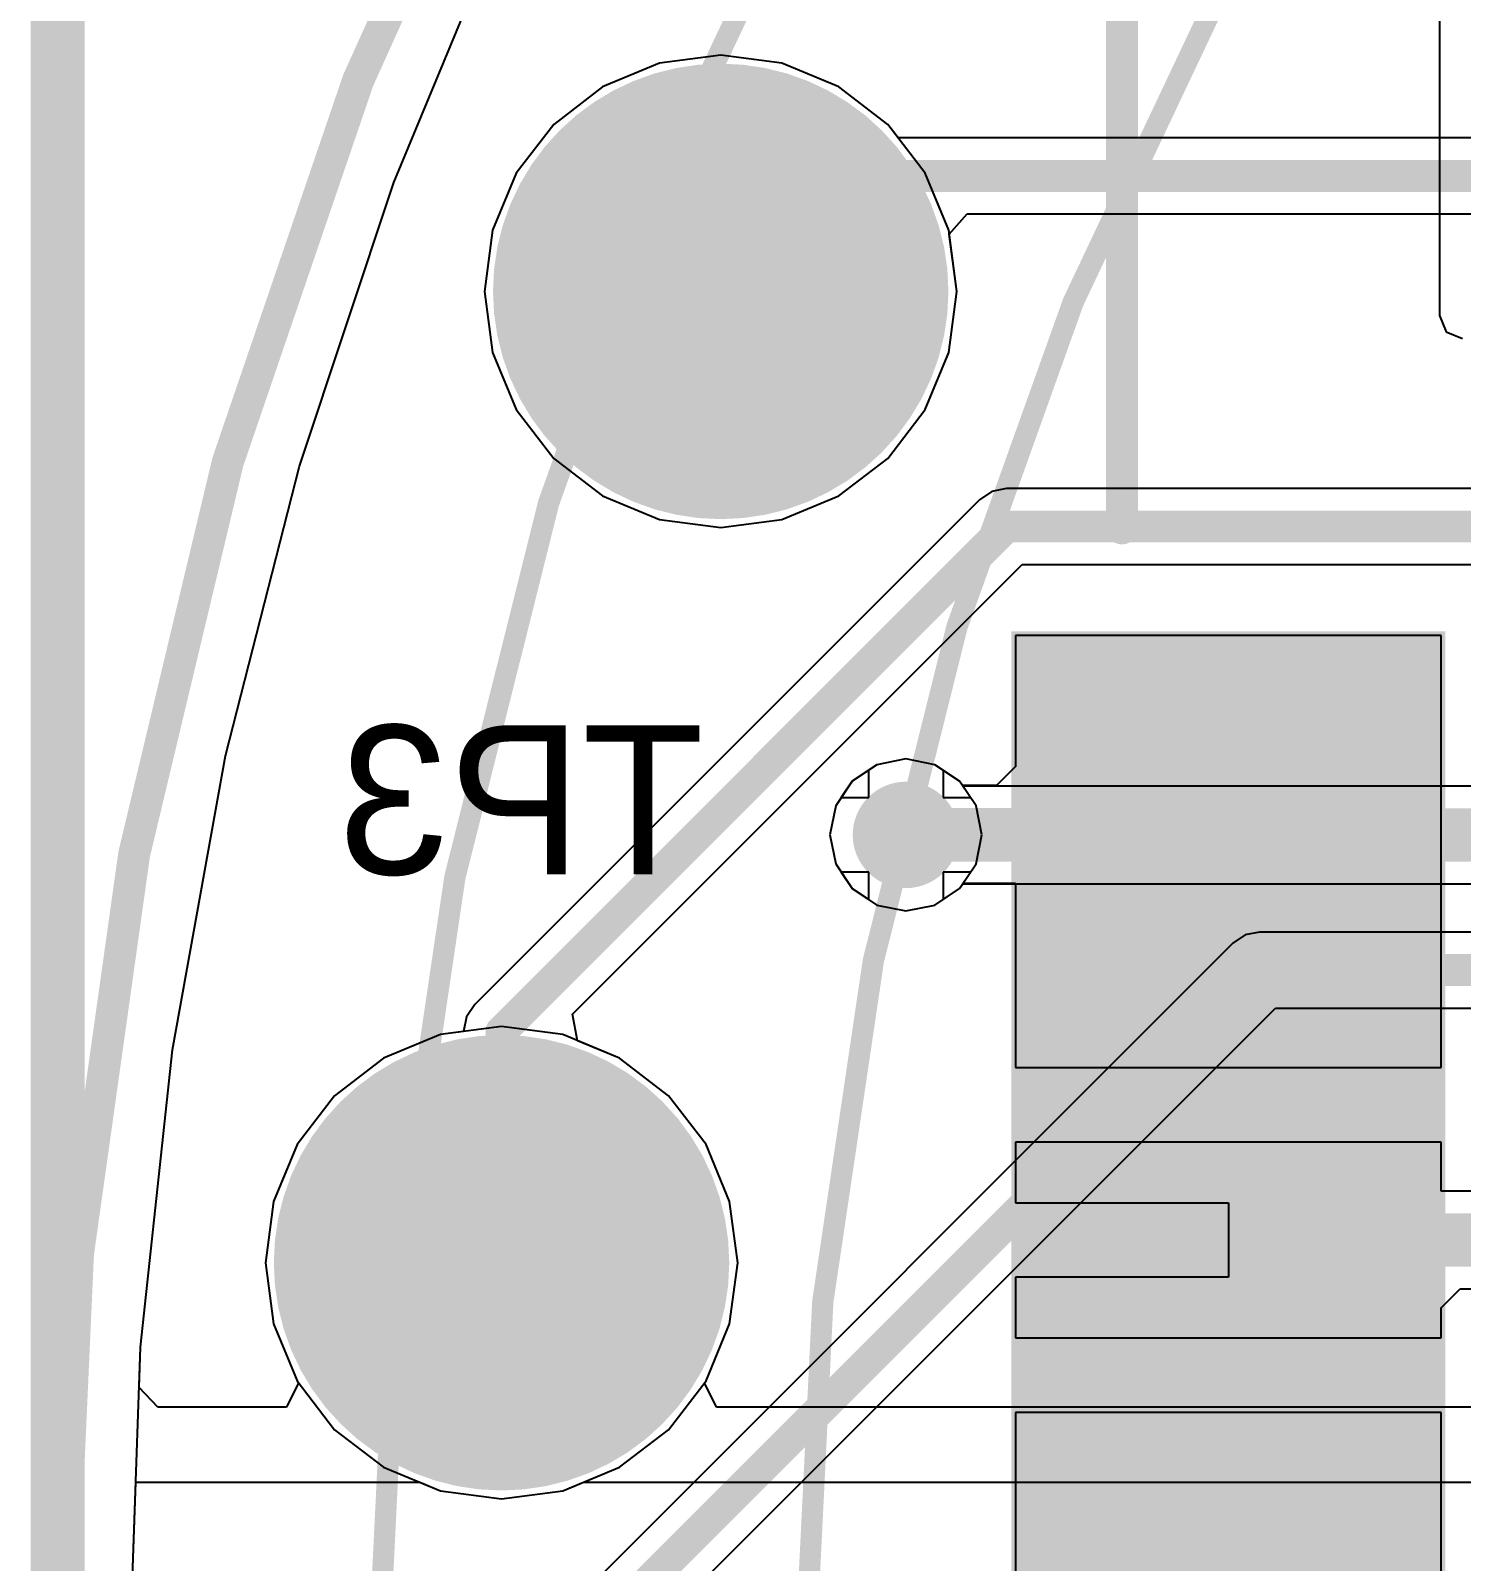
# Model space of a CAD drawing. Header units: millimetres. Extents: x 80 to 196, y 80 to 246.
# Drawn here: x 79.86 to 86.58, y 100.4 to 107.59 of the extents above; entities that cross this region are included whole.
import ezdxf

# ---------------------------------------------------------------- set-up
doc = ezdxf.new("R2010")
doc.units = ezdxf.units.MM
for name, color, linetype in [('BottomLayer', 5, 'Continuous'), ('BottomOverlay', 54, 'Continuous'), ('BottomPaste', 16, 'Continuous'), ('BottomSolder', 6, 'Continuous'), ('DrillDrawing', 1, 'Continuous'), ('KeepOutLayer', 6, 'Continuous'), ('Mechanical1', 6, 'Continuous'), ('Mechanical15', 56, 'Continuous'), ('MidLayer1', 16, 'Continuous'), ('MidLayer2', 76, 'Continuous'), ('MultiLayer', 9, 'Continuous'), ('PadHoleLayer', 156, 'Continuous'), ('TopLayer', 1, 'Continuous'), ('TopSolder', 216, 'Continuous'), ('ViaHoleLayer', 16, 'Continuous')]:
    doc.layers.add(name, color=color, linetype=linetype)

msp = doc.modelspace()

# ---------------------------------------------------------------- linework, layer by layer
at = {"layer": 'BottomLayer'}
for p, q in [((86.4818, 108.75), (86.4818, 106.25)), ((81.5694, 106.8743), (82.1068, 108.1716)), ((83.1048, 107.4729), (82.8176, 107.4351)), ((83.392, 107.4351), (83.1048, 107.4729)), ((82.8176, 107.4351), (82.55, 107.3242)), ((83.6595, 107.3242), (83.392, 107.4351)), ((82.55, 107.3242), (82.3203, 107.1479)), ((83.8893, 107.1479), (83.6595, 107.3242)), ((82.3203, 107.1479), (82.1439, 106.9181)), ((84.0656, 106.9181), (83.8893, 107.1479)), ((81.126, 105.5419), (81.5694, 106.8743)), ((82.1439, 106.9181), (82.0331, 106.6505)), ((84.1765, 106.6505), (84.0656, 106.9181)), ((82.0331, 106.6505), (81.9953, 106.3634)), ((84.2143, 106.3634), (84.1765, 106.6505)), ((81.9953, 106.3634), (82.0331, 106.0762)), ((84.1765, 106.0762), (84.2143, 106.3634)), ((86.4818, 106.25), (86.5135, 106.1734)), ((86.5135, 106.1734), (86.59, 106.1417)), ((82.0331, 106.0762), (82.1439, 105.8086)), ((84.0656, 105.8086), (84.1765, 106.0762)), ((82.1439, 105.8086), (82.3203, 105.5789)), ((83.8893, 105.5789), (84.0656, 105.8086)), ((82.3203, 105.5789), (82.55, 105.4025)), ((83.6595, 105.4025), (83.8893, 105.5789)), ((80.7787, 104.1813), (81.126, 105.5419)), ((84.4468, 105.4371), (84.3785, 105.4235)), ((87.0017, 105.4371), (84.4468, 105.4371)), ((84.3207, 105.3848), (81.9488, 103.013)), ((82.55, 105.4025), (82.8176, 105.2917)), ((83.392, 105.2917), (83.6595, 105.4025)), ((84.3785, 105.4235), (84.3207, 105.3848)), ((82.8176, 105.2917), (83.1048, 105.2539)), ((83.1048, 105.2539), (83.392, 105.2917)), ((82.4076, 102.9671), (84.5207, 105.0802)), ((84.5207, 105.0802), (86.9278, 105.0802)), ((86.49, 104.747), (84.49, 104.747)), ((84.49, 104.747), (84.49, 104.147)), ((86.49, 104.147), (86.49, 104.747)), ((80.5294, 102.7995), (80.7787, 104.1813)), ((83.8384, 104.1397), (83.7227, 104.0623)), ((83.975, 104.1669), (83.8384, 104.1397)), ((84.1116, 104.1397), (83.975, 104.1669)), ((84.2273, 104.0623), (84.1116, 104.1397)), ((84.49, 104.147), (84.49, 104.147)), ((84.49, 104.147), (84.49, 104.1312)), ((86.49, 104.112), (86.49, 104.147)), ((86.49, 104.147), (86.49, 104.147)), ((86.49, 104.147), (86.49, 104.147)), ((84.49, 104.1312), (84.4002, 104.0414)), ((86.49, 103.512), (86.49, 104.112)), ((86.49, 104.112), (86.49, 104.112)), ((83.7227, 104.0623), (83.6453, 103.9466)), ((84.2413, 104.0414), (84.2273, 104.0623)), ((84.4002, 104.0414), (84.2413, 104.0414)), ((83.6453, 103.9466), (83.6181, 103.81)), ((83.6181, 103.81), (83.6453, 103.6734)), ((83.6453, 103.6734), (83.7227, 103.5577)), ((84.2273, 103.5577), (84.244, 103.5826)), ((84.244, 103.5826), (84.49, 103.5826)), ((84.49, 103.5826), (84.49, 103.512)), ((83.7227, 103.5577), (83.8384, 103.4803)), ((84.1116, 103.4803), (84.2273, 103.5577)), ((84.49, 103.512), (84.49, 103.512)), ((84.49, 103.512), (84.49, 103.477)), ((86.49, 103.477), (86.49, 103.512)), ((86.49, 103.512), (86.49, 103.512)), ((86.49, 103.512), (86.49, 103.512)), ((83.8384, 103.4803), (83.975, 103.4531)), ((83.975, 103.4531), (84.1116, 103.4803)), ((84.49, 103.477), (84.49, 103.477)), ((84.49, 103.477), (84.49, 102.9318)), ((86.49, 102.9318), (86.49, 103.477)), ((86.49, 103.477), (86.49, 103.477)), ((81.9488, 103.013), (81.9102, 102.9551)), ((81.9102, 102.9551), (81.8966, 102.8868)), ((82.4324, 102.8426), (82.4076, 102.9671)), ((84.49, 102.9318), (84.49, 102.9318)), ((84.49, 102.9318), (84.49, 102.9318)), ((84.49, 102.9318), (84.49, 102.877)), ((86.49, 102.877), (86.49, 102.9318)), ((86.49, 102.9318), (86.49, 102.9318)), ((86.49, 102.9318), (86.49, 102.9318)), ((81.7878, 102.8717), (81.5203, 102.7608)), ((81.8966, 102.886), (81.7878, 102.8717)), ((81.8966, 102.8868), (81.8966, 102.886)), ((82.6297, 102.7608), (82.4324, 102.8426)), ((84.49, 102.877), (84.49, 102.8595)), ((84.49, 102.8595), (84.49, 102.842)), ((84.49, 102.842), (84.49, 102.7872)), ((86.49, 102.8595), (86.49, 102.877)), ((86.49, 102.842), (86.49, 102.8595)), ((86.49, 102.7872), (86.49, 102.842)), ((80.3793, 101.4033), (80.5294, 102.7995)), ((84.49, 102.7872), (84.49, 102.7872)), ((84.49, 102.7872), (84.49, 102.7872)), ((84.49, 102.7872), (84.49, 102.717)), ((86.49, 102.717), (86.49, 102.7872)), ((86.49, 102.7872), (86.49, 102.7872)), ((86.49, 102.7872), (86.49, 102.7872)), ((81.5203, 102.7608), (81.2905, 102.5845)), ((82.8595, 102.5845), (82.6297, 102.7608)), ((84.49, 102.717), (86.49, 102.717)), ((81.2905, 102.5845), (81.1142, 102.3547)), ((83.0358, 102.3547), (82.8595, 102.5845)), ((81.1142, 102.3547), (81.0033, 102.0872)), ((83.1467, 102.0872), (83.0358, 102.3547)), ((86.49, 102.367), (84.49, 102.367)), ((84.49, 102.367), (84.49, 102.242)), ((86.49, 102.242), (86.49, 102.367)), ((84.49, 102.242), (84.49, 102.242)), ((84.49, 102.242), (84.49, 102.207)), ((84.49, 102.207), (84.49, 102.207)), ((84.49, 102.207), (84.49, 102.082)), ((86.49, 102.207), (86.49, 102.242)), ((86.49, 102.242), (86.49, 102.242)), ((86.49, 102.242), (86.49, 102.242)), ((86.49, 102.1364), (86.49, 102.207)), ((86.49, 102.207), (86.49, 102.207)), ((86.762, 102.1364), (86.49, 102.1364)), ((81.0033, 102.0872), (80.9655, 101.8)), ((83.1845, 101.8), (83.1467, 102.0872)), ((84.49, 102.082), (85.49, 102.082)), ((85.49, 102.082), (85.49, 101.732)), ((80.9655, 101.8), (81.0033, 101.5128)), ((83.1467, 101.5128), (83.1845, 101.8)), ((85.49, 101.732), (84.49, 101.732)), ((84.49, 101.732), (84.49, 101.607)), ((86.49, 101.5878), (86.5798, 101.6776)), ((86.5798, 101.6776), (86.7527, 101.6776)), ((84.49, 101.607), (84.49, 101.607)), ((84.49, 101.607), (84.49, 101.572)), ((84.49, 101.572), (84.49, 101.572)), ((84.49, 101.572), (84.49, 101.447)), ((86.49, 101.572), (86.49, 101.5878)), ((86.49, 101.447), (86.49, 101.572)), ((86.49, 101.572), (86.49, 101.572)), ((81.0033, 101.5128), (81.1142, 101.2453)), ((83.0358, 101.2453), (83.1467, 101.5128)), ((80.3292, 100), (80.3793, 101.4033)), ((84.49, 101.447), (86.49, 101.447)), ((81.1142, 101.2453), (81.2905, 101.0155)), ((82.8595, 101.0155), (83.0358, 101.2453)), ((86.49, 101.097), (84.49, 101.097)), ((84.49, 101.097), (84.49, 101.0268)), ((86.49, 101.0268), (86.49, 101.097)), ((81.2905, 101.0155), (81.5203, 100.8392)), ((82.6297, 100.8392), (82.8595, 101.0155)), ((84.49, 101.0268), (84.49, 101.0268)), ((84.49, 101.0268), (84.49, 101.0268)), ((84.49, 101.0268), (84.49, 100.972)), ((84.49, 100.972), (84.49, 100.9545)), ((86.49, 100.972), (86.49, 101.0268)), ((86.49, 101.0268), (86.49, 101.0268)), ((86.49, 101.0268), (86.49, 101.0268)), ((86.49, 100.9545), (86.49, 100.972)), ((84.49, 100.9545), (84.49, 100.937)), ((84.49, 100.937), (84.49, 100.8822)), ((86.49, 100.937), (86.49, 100.9545)), ((86.49, 100.8822), (86.49, 100.937)), ((81.5203, 100.8392), (81.7878, 100.7283)), ((82.3622, 100.7283), (82.6297, 100.8392)), ((84.49, 100.8822), (84.49, 100.8822)), ((84.49, 100.8822), (84.49, 100.8822)), ((84.49, 100.8822), (84.49, 100.337)), ((86.49, 100.337), (86.49, 100.8822)), ((86.49, 100.8822), (86.49, 100.8822)), ((86.49, 100.8822), (86.49, 100.8822)), ((81.7878, 100.7283), (82.075, 100.6905)), ((82.075, 100.6905), (82.3622, 100.7283))]:
    msp.add_line(p, q, dxfattribs=at)
for points, const_width in [([(82.6048, 106.3634, 1), (83.6048, 106.3634, 1)], 1), ([(84.4093, 105.2587, 1), (84.4843, 105.2587, 1)], 0.075), ([(84.4093, 105.2587, 1), (84.4843, 105.2587, 1)], 0.075), ([(85.4275, 104.447, 1), (85.5525, 104.447, 1)], 0.125), ([(83.85, 103.81, 1), (84.1, 103.81, 1)], 0.25), ([(83.9125, 103.81, 1), (84.0375, 103.81, 1)], 0.125), ([(83.9145, 103.812, 1), (84.0395, 103.812, 1)], 0.125), ([(83.9145, 103.812, 1), (84.0395, 103.812, 1)], 0.125), ([(85.4275, 103.812, 1), (85.5525, 103.812, 1)], 0.125), ([(85.4275, 103.812, 1), (85.5525, 103.812, 1)], 0.125), ([(85.4275, 103.812, 1), (85.5525, 103.812, 1)], 0.125), ([(85.4275, 103.177, 1), (85.5525, 103.177, 1)], 0.125), ([(82.0375, 102.8868, 1), (82.1125, 102.8868, 1)], 0.075), ([(82.0375, 102.8868, 1), (82.1125, 102.8868, 1)], 0.075), ([(81.575, 101.8, 1), (82.575, 101.8, 1)], 1), ([(85.4275, 102.542, 1), (85.5525, 102.542, 1)], 0.125), ([(85.4275, 101.907, 1), (85.5525, 101.907, 1)], 0.125), ([(85.4275, 101.907, 1), (85.5525, 101.907, 1)], 0.125), ([(85.4275, 101.907, 1), (85.5525, 101.907, 1)], 0.125), ([(82.0375, 101.8, 1), (82.1125, 101.8, 1)], 0.075), ([(85.4275, 101.272, 1), (85.5525, 101.272, 1)], 0.125), ([(85.4275, 100.637, 1), (85.5525, 100.637, 1)], 0.125)]:
    msp.add_lwpolyline(points, format="xyb", close=True, dxfattribs=dict(at, const_width=const_width))
for points, const_width in [([(82.075, 102.8868), (84.4468, 105.2587)], 0.15), ([(84.4468, 105.2587), (87.0017, 105.2587)], 0.15), ([(85.49, 103.812), (85.49, 104.447)], 0.25), ([(83.975, 103.81), (83.977, 103.812)], 0.25), ([(83.977, 103.812), (85.49, 103.812)], 0.25), ([(85.49, 103.177), (85.49, 103.812)], 0.25), ([(82.075, 101.8), (82.075, 102.8868)], 0.15), ([(85.49, 101.907), (85.49, 102.542)], 0.25), ([(85.49, 101.907), (87.018, 101.907)], 0.25), ([(85.49, 101.272), (85.49, 101.907)], 0.25), ([(85.49, 100.002), (85.49, 100.637)], 0.25)]:
    msp.add_lwpolyline(points, dxfattribs=dict(at, const_width=const_width))
for points in [[(86.39, 104.247), (86.39, 104.647), (84.59, 104.247), (84.59, 104.647)], [(86.39, 103.612), (86.39, 104.012), (84.59, 103.612), (84.59, 104.012)], [(86.39, 102.977), (86.39, 103.377), (84.59, 102.977), (84.59, 103.377)], [(86.39, 102.342), (86.39, 102.742), (84.59, 102.342), (84.59, 102.742)], [(86.39, 101.707), (86.39, 102.107), (84.59, 101.707), (84.59, 102.107)], [(86.39, 101.072), (86.39, 101.472), (84.59, 101.072), (84.59, 101.472)], [(86.39, 100.437), (86.39, 100.837), (84.59, 100.437), (84.59, 100.837)]]:
    msp.add_solid(points, dxfattribs=at)
at = {"layer": 'BottomOverlay', "const_width": 0.15}
msp.add_lwpolyline([(84.99, 105.25), (84.99, 108.2)], dxfattribs=at)
at = {"layer": 'BottomOverlay', "const_width": 0.075}
msp.add_lwpolyline([(84.9525, 105.25, 1), (85.0275, 105.25, 1)], format="xyb", close=True, dxfattribs=at)
at = {"layer": 'BottomPaste'}
for points in [[(86.34, 104.297), (86.34, 104.597), (84.64, 104.297), (84.64, 104.597)], [(86.34, 103.662), (86.34, 103.962), (84.64, 103.662), (84.64, 103.962)], [(86.34, 103.027), (86.34, 103.327), (84.64, 103.027), (84.64, 103.327)], [(86.34, 102.392), (86.34, 102.692), (84.64, 102.392), (84.64, 102.692)], [(86.34, 101.757), (86.34, 102.057), (84.64, 101.757), (84.64, 102.057)], [(86.34, 101.122), (86.34, 101.422), (84.64, 101.122), (84.64, 101.422)], [(86.34, 100.487), (86.34, 100.787), (84.64, 100.487), (84.64, 100.787)]]:
    msp.add_solid(points, dxfattribs=at)
at = {"layer": 'BottomSolder', "const_width": 1.07}
for points in [[(82.5698, 106.3634, 1), (83.6398, 106.3634, 1)], [(81.54, 101.8, 1), (82.61, 101.8, 1)]]:
    msp.add_lwpolyline(points, format="xyb", close=True, dxfattribs=at)
at = {"layer": 'BottomSolder'}
for points in [[(86.51, 104.127), (86.51, 104.767), (84.47, 104.127), (84.47, 104.767)], [(86.51, 103.492), (86.51, 104.132), (84.47, 103.492), (84.47, 104.132)], [(86.51, 102.857), (86.51, 103.497), (84.47, 102.857), (84.47, 103.497)], [(86.51, 102.222), (86.51, 102.862), (84.47, 102.222), (84.47, 102.862)], [(86.51, 101.587), (86.51, 102.227), (84.47, 101.587), (84.47, 102.227)], [(86.51, 100.952), (86.51, 101.592), (84.47, 100.952), (84.47, 101.592)], [(86.51, 100.317), (86.51, 100.957), (84.47, 100.317), (84.47, 100.957)]]:
    msp.add_solid(points, dxfattribs=at)
at = {"layer": 'DrillDrawing', "const_width": 0.254}
msp.add_lwpolyline([(79.9893, 100), (79.9893, 122.7601)], dxfattribs=at)
at = {"layer": 'DrillDrawing', "const_width": 0.15}
for points in [[(83.2252, 110.8907, -1.632083), (101.0442, 80.0273)], [(98.9558, 80.0273, -0.543037), (82.181, 109.0821)]]:
    msp.add_lwpolyline(points, format="xyb", dxfattribs=at)
at = {"layer": 'DrillDrawing', "const_width": 0.1}
msp.add_lwpolyline([(83.925, 103.81, 1), (84.025, 103.81, 1)], format="xyb", close=True, dxfattribs=at)
at = {"layer": 'KeepOutLayer', "const_width": 0.15}
for points in [[(83.2252, 110.8907, -1.632083), (101.0442, 80.0273)], [(98.9558, 80.0273, -0.543037), (82.181, 109.0821)]]:
    msp.add_lwpolyline(points, format="xyb", dxfattribs=at)
at = {"layer": 'Mechanical1', "const_width": 0.15}
for points in [[(83.2252, 110.8907, -1.632083), (101.0442, 80.0273)], [(98.9558, 80.0273, -0.543037), (82.181, 109.0821)]]:
    msp.add_lwpolyline(points, format="xyb", dxfattribs=at)
at = {"layer": 'Mechanical15', "const_width": 0.1}
for points in [[(118.5, 100, 1), (81.5, 100, 1)], [(116.495, 100, 1), (83.505, 100, 1)]]:
    msp.add_lwpolyline(points, format="xyb", close=True, dxfattribs=at)
at = {"layer": 'MidLayer1'}
for p, q in [((81.5694, 106.8743), (82.1068, 108.1716)), ((83.1048, 107.4729), (82.8176, 107.4351)), ((83.392, 107.4351), (83.1048, 107.4729)), ((82.8176, 107.4351), (82.55, 107.3242)), ((83.6595, 107.3242), (83.392, 107.4351)), ((82.55, 107.3242), (82.3203, 107.1479)), ((83.8893, 107.1479), (83.6595, 107.3242)), ((82.3203, 107.1479), (82.1439, 106.9181)), ((84.0656, 106.9181), (83.8893, 107.1479)), ((81.126, 105.5419), (81.5694, 106.8743)), ((82.1439, 106.9181), (82.0331, 106.6505)), ((84.1765, 106.6505), (84.0656, 106.9181)), ((82.0331, 106.6505), (81.9953, 106.3634)), ((84.2143, 106.3634), (84.1765, 106.6505)), ((81.9953, 106.3634), (82.0331, 106.0762)), ((84.1765, 106.0762), (84.2143, 106.3634)), ((82.0331, 106.0762), (82.1439, 105.8086)), ((84.0656, 105.8086), (84.1765, 106.0762)), ((82.1439, 105.8086), (82.3203, 105.5789)), ((83.8893, 105.5789), (84.0656, 105.8086)), ((82.3203, 105.5789), (82.55, 105.4025)), ((83.6595, 105.4025), (83.8893, 105.5789)), ((80.7787, 104.1813), (81.126, 105.5419)), ((82.55, 105.4025), (82.8176, 105.2917)), ((83.392, 105.2917), (83.6595, 105.4025)), ((82.8176, 105.2917), (83.1048, 105.2539)), ((83.1048, 105.2539), (83.392, 105.2917)), ((80.5294, 102.7995), (80.7787, 104.1813)), ((83.8384, 104.1397), (83.7227, 104.0623)), ((83.975, 104.1669), (83.8384, 104.1397)), ((84.1116, 104.1397), (83.975, 104.1669)), ((84.2273, 104.0623), (84.1116, 104.1397)), ((83.7227, 104.0623), (83.6453, 103.9466)), ((84.3047, 103.9466), (84.2273, 104.0623)), ((83.6453, 103.9466), (83.6181, 103.81)), ((84.3319, 103.81), (84.3047, 103.9466)), ((83.6181, 103.81), (83.6453, 103.6734)), ((84.3047, 103.6734), (84.3319, 103.81)), ((83.6453, 103.6734), (83.7227, 103.5577)), ((84.2273, 103.5577), (84.3047, 103.6734)), ((83.7227, 103.5577), (83.8384, 103.4803)), ((84.1116, 103.4803), (84.2273, 103.5577)), ((83.8384, 103.4803), (83.975, 103.4531)), ((83.975, 103.4531), (84.1116, 103.4803)), ((81.7878, 102.8717), (81.5203, 102.7608)), ((82.075, 102.9095), (81.7878, 102.8717)), ((82.3622, 102.8717), (82.075, 102.9095)), ((82.6297, 102.7608), (82.3622, 102.8717)), ((80.3793, 101.4033), (80.5294, 102.7995)), ((81.5203, 102.7608), (81.2905, 102.5845)), ((82.8595, 102.5845), (82.6297, 102.7608)), ((81.2905, 102.5845), (81.1142, 102.3547)), ((83.0358, 102.3547), (82.8595, 102.5845)), ((81.1142, 102.3547), (81.0033, 102.0872)), ((83.1467, 102.0872), (83.0358, 102.3547)), ((81.0033, 102.0872), (80.9655, 101.8)), ((83.1845, 101.8), (83.1467, 102.0872)), ((80.9655, 101.8), (81.0033, 101.5128)), ((83.1467, 101.5128), (83.1845, 101.8)), ((81.0033, 101.5128), (81.1142, 101.2453)), ((83.0358, 101.2453), (83.1467, 101.5128)), ((80.3292, 100), (80.3793, 101.4033)), ((81.1142, 101.2453), (81.2905, 101.0155)), ((82.8595, 101.0155), (83.0358, 101.2453)), ((81.2905, 101.0155), (81.5203, 100.8392)), ((82.6297, 100.8392), (82.8595, 101.0155)), ((81.5203, 100.8392), (81.7878, 100.7283)), ((82.3622, 100.7283), (82.6297, 100.8392)), ((81.7878, 100.7283), (82.075, 100.6905)), ((82.075, 100.6905), (82.3622, 100.7283))]:
    msp.add_line(p, q, dxfattribs=at)
for points, const_width in [([(82.6048, 106.3634, 1), (83.6048, 106.3634, 1)], 1), ([(83.85, 103.81, 1), (84.1, 103.81, 1)], 0.25), ([(81.575, 101.8, 1), (82.575, 101.8, 1)], 1)]:
    msp.add_lwpolyline(points, format="xyb", close=True, dxfattribs=dict(at, const_width=const_width))
at = {"layer": 'MidLayer2'}
for p, q in [((81.5694, 106.8743), (82.1068, 108.1716)), ((83.1048, 107.4729), (82.8176, 107.4351)), ((83.392, 107.4351), (83.1048, 107.4729)), ((82.8176, 107.4351), (82.55, 107.3242)), ((83.6595, 107.3242), (83.392, 107.4351)), ((82.55, 107.3242), (82.3203, 107.1479)), ((83.8893, 107.1479), (83.6595, 107.3242)), ((82.3203, 107.1479), (82.1439, 106.9181)), ((84.0656, 106.9181), (83.8893, 107.1479)), ((81.126, 105.5419), (81.5694, 106.8743)), ((82.1439, 106.9181), (82.0331, 106.6505)), ((84.1765, 106.6505), (84.0656, 106.9181)), ((82.0331, 106.6505), (81.9953, 106.3634)), ((84.2143, 106.3634), (84.1765, 106.6505)), ((81.9953, 106.3634), (82.0331, 106.0762)), ((84.1765, 106.0762), (84.2143, 106.3634)), ((82.0331, 106.0762), (82.1439, 105.8086)), ((84.0656, 105.8086), (84.1765, 106.0762)), ((82.1439, 105.8086), (82.3203, 105.5789)), ((83.8893, 105.5789), (84.0656, 105.8086)), ((82.3203, 105.5789), (82.55, 105.4025)), ((83.6595, 105.4025), (83.8893, 105.5789)), ((80.7787, 104.1813), (81.126, 105.5419)), ((82.55, 105.4025), (82.8176, 105.2917)), ((83.392, 105.2917), (83.6595, 105.4025)), ((82.8176, 105.2917), (83.1048, 105.2539)), ((83.1048, 105.2539), (83.392, 105.2917)), ((80.5294, 102.7995), (80.7787, 104.1813)), ((83.8, 104.114), (83.7227, 104.0623)), ((83.8, 103.985), (83.8, 104.114)), ((84.2273, 104.0623), (84.15, 104.114)), ((84.15, 104.114), (84.15, 103.985)), ((83.7227, 104.0623), (83.671, 103.985)), ((84.279, 103.985), (84.2273, 104.0623)), ((83.671, 103.985), (83.8, 103.985)), ((84.15, 103.985), (84.279, 103.985)), ((83.8, 103.635), (83.671, 103.635)), ((83.671, 103.635), (83.7227, 103.5577)), ((83.8, 103.506), (83.8, 103.635)), ((84.279, 103.635), (84.15, 103.635)), ((84.15, 103.635), (84.15, 103.506)), ((84.2273, 103.5577), (84.279, 103.635)), ((83.7227, 103.5577), (83.8, 103.506)), ((84.15, 103.506), (84.2273, 103.5577)), ((81.7878, 102.8717), (81.5203, 102.7608)), ((82.075, 102.9095), (81.7878, 102.8717)), ((82.3622, 102.8717), (82.075, 102.9095)), ((82.6297, 102.7608), (82.3622, 102.8717)), ((80.3793, 101.4033), (80.5294, 102.7995)), ((81.5203, 102.7608), (81.2905, 102.5845)), ((82.8595, 102.5845), (82.6297, 102.7608)), ((81.2905, 102.5845), (81.1142, 102.3547)), ((83.0358, 102.3547), (82.8595, 102.5845)), ((81.1142, 102.3547), (81.0033, 102.0872)), ((83.1467, 102.0872), (83.0358, 102.3547)), ((81.0033, 102.0872), (80.9655, 101.8)), ((83.1845, 101.8), (83.1467, 102.0872)), ((80.9655, 101.8), (81.0033, 101.5128)), ((83.1467, 101.5128), (83.1845, 101.8)), ((81.0033, 101.5128), (81.1142, 101.2453)), ((83.0358, 101.2453), (83.1467, 101.5128)), ((80.3725, 101.2132), (80.3793, 101.4033)), ((80.4607, 101.1218), (80.3725, 101.2132)), ((81.1215, 101.2357), (81.0653, 101.1218)), ((81.1142, 101.2453), (81.1215, 101.2357)), ((83.0285, 101.2357), (83.0358, 101.2453)), ((83.0847, 101.1218), (83.0285, 101.2357)), ((81.0653, 101.1218), (80.4607, 101.1218)), ((105.9587, 101.1218), (83.0847, 101.1218)), ((80.3292, 100), (80.3566, 100.7687)), ((80.3566, 100.7687), (81.6905, 100.7687)), ((81.6905, 100.7687), (81.7878, 100.7283)), ((82.3622, 100.7283), (82.4595, 100.7687)), ((82.4595, 100.7687), (90.796, 100.7686)), ((81.7878, 100.7283), (82.075, 100.6905)), ((82.075, 100.6905), (82.3622, 100.7283))]:
    msp.add_line(p, q, dxfattribs=at)
for points, const_width in [([(82.6048, 106.3634, 1), (83.6048, 106.3634, 1)], 1), ([(83.85, 103.81, 1), (84.1, 103.81, 1)], 0.25), ([(81.575, 101.8, 1), (82.575, 101.8, 1)], 1)]:
    msp.add_lwpolyline(points, format="xyb", close=True, dxfattribs=dict(at, const_width=const_width))
at = {"layer": 'MultiLayer'}
for points, const_width in [([(82.6048, 106.3634, 1), (83.6048, 106.3634, 1)], 1), ([(83.85, 103.81, 1), (84.1, 103.81, 1)], 0.25), ([(81.575, 101.8, 1), (82.575, 101.8, 1)], 1)]:
    msp.add_lwpolyline(points, format="xyb", close=True, dxfattribs=dict(at, const_width=const_width))
at = {"layer": 'PadHoleLayer', "const_width": 0.85}
for points in [[(82.6798, 106.3634, 1), (83.5298, 106.3634, 1)], [(81.65, 101.8, 1), (82.5, 101.8, 1)]]:
    msp.add_lwpolyline(points, format="xyb", close=True, dxfattribs=at)
at = {"layer": 'TopLayer'}
for p, q in [((81.5694, 106.8743), (82.1068, 108.1716)), ((83.1048, 107.4729), (82.8176, 107.4351)), ((83.392, 107.4351), (83.1048, 107.4729)), ((82.8176, 107.4351), (82.55, 107.3242)), ((83.6595, 107.3242), (83.392, 107.4351)), ((82.55, 107.3242), (82.3203, 107.1479)), ((83.8893, 107.1479), (83.6595, 107.3242)), ((82.3203, 107.1479), (82.1439, 106.9181)), ((83.9381, 107.0844), (83.8893, 107.1479)), ((91.1311, 107.0844), (83.9381, 107.0844)), ((81.126, 105.5419), (81.5694, 106.8743)), ((82.1439, 106.9181), (82.0331, 106.6505)), ((84.1789, 106.632), (84.2627, 106.7275)), ((84.2627, 106.7275), (91.0572, 106.7275)), ((82.0331, 106.6505), (81.9953, 106.3634)), ((84.2143, 106.3634), (84.1789, 106.632)), ((81.9953, 106.3634), (82.0331, 106.0762)), ((84.1765, 106.0762), (84.2143, 106.3634)), ((82.0331, 106.0762), (82.1439, 105.8086)), ((84.0656, 105.8086), (84.1765, 106.0762)), ((82.1439, 105.8086), (82.3203, 105.5789)), ((83.8893, 105.5789), (84.0656, 105.8086)), ((82.3203, 105.5789), (82.55, 105.4025)), ((83.6595, 105.4025), (83.8893, 105.5789)), ((80.7787, 104.1813), (81.126, 105.5419)), ((82.55, 105.4025), (82.8176, 105.2917)), ((83.392, 105.2917), (83.6595, 105.4025)), ((82.8176, 105.2917), (83.1048, 105.2539)), ((83.1048, 105.2539), (83.392, 105.2917)), ((80.5294, 102.7995), (80.7787, 104.1813)), ((83.8384, 104.1397), (83.7227, 104.0623)), ((83.975, 104.1669), (83.8384, 104.1397)), ((84.1116, 104.1397), (83.975, 104.1669)), ((84.2273, 104.0623), (84.1116, 104.1397)), ((83.7227, 104.0623), (83.6453, 103.9466)), ((84.2427, 104.0394), (84.2273, 104.0623)), ((91.3924, 104.0394), (84.2427, 104.0394)), ((83.6453, 103.9466), (83.6181, 103.81)), ((83.6181, 103.81), (83.6453, 103.6734)), ((83.6453, 103.6734), (83.7227, 103.5577)), ((84.2273, 103.5577), (84.2427, 103.5806)), ((84.2427, 103.5806), (87.4583, 103.5806)), ((83.7227, 103.5577), (83.8384, 103.4803)), ((84.1116, 103.4803), (84.2273, 103.5577)), ((83.8384, 103.4803), (83.975, 103.4531)), ((83.975, 103.4531), (84.1116, 103.4803)), ((85.6368, 103.3534), (85.5686, 103.3398)), ((87.3983, 103.3534), (85.6368, 103.3534)), ((85.5107, 103.3012), (81.9238, 99.7143)), ((85.5686, 103.3398), (85.5107, 103.3012)), ((82.2284, 99.5142), (85.7108, 102.9966)), ((85.7108, 102.9966), (87.3983, 102.9966)), ((81.7878, 102.8717), (81.5203, 102.7608)), ((82.075, 102.9095), (81.7878, 102.8717)), ((82.3622, 102.8717), (82.075, 102.9095)), ((82.6297, 102.7608), (82.3622, 102.8717)), ((80.3793, 101.4033), (80.5294, 102.7995)), ((81.5203, 102.7608), (81.2905, 102.5845)), ((82.8595, 102.5845), (82.6297, 102.7608)), ((81.2905, 102.5845), (81.1142, 102.3547)), ((83.0358, 102.3547), (82.8595, 102.5845)), ((81.1142, 102.3547), (81.0033, 102.0872)), ((83.1467, 102.0872), (83.0358, 102.3547)), ((81.0033, 102.0872), (80.9655, 101.8)), ((83.1845, 101.8), (83.1467, 102.0872)), ((80.9655, 101.8), (81.0033, 101.5128)), ((83.1467, 101.5128), (83.1845, 101.8)), ((81.0033, 101.5128), (81.1142, 101.2453)), ((83.0358, 101.2453), (83.1467, 101.5128)), ((80.3292, 100), (80.3793, 101.4033)), ((81.1142, 101.2453), (81.2905, 101.0155)), ((82.8595, 101.0155), (83.0358, 101.2453)), ((81.2905, 101.0155), (81.5203, 100.8392)), ((82.6297, 100.8392), (82.8595, 101.0155)), ((81.5203, 100.8392), (81.7878, 100.7283)), ((82.3622, 100.7283), (82.6297, 100.8392)), ((81.7878, 100.7283), (82.075, 100.6905)), ((82.075, 100.6905), (82.3622, 100.7283))]:
    msp.add_line(p, q, dxfattribs=at)
for points, const_width in [([(82.6048, 106.3634, 1), (83.6048, 106.3634, 1)], 1), ([(83.6099, 106.906, 1), (83.6849, 106.906, 1)], 0.075), ([(83.6099, 106.906, 1), (83.6849, 106.906, 1)], 0.075), ([(83.0673, 106.3634, 1), (83.1423, 106.3634, 1)], 0.075), ([(83.85, 103.81, 1), (84.1, 103.81, 1)], 0.25), ([(83.9125, 103.81, 1), (84.0375, 103.81, 1)], 0.125), ([(85.5993, 103.175, 1), (85.6743, 103.175, 1)], 0.075), ([(85.5993, 103.175, 1), (85.6743, 103.175, 1)], 0.075), ([(81.575, 101.8, 1), (82.575, 101.8, 1)], 1)]:
    msp.add_lwpolyline(points, format="xyb", close=True, dxfattribs=dict(at, const_width=const_width))
for points, const_width in [([(83.1048, 106.3634), (83.6474, 106.906)], 0.15), ([(83.6474, 106.906), (91.1311, 106.906)], 0.15), ([(83.975, 103.81), (94.788, 103.81)], 0.25), ([(82.05, 99.5882), (85.6368, 103.175)], 0.15), ([(85.6368, 103.175), (87.7, 103.175)], 0.15)]:
    msp.add_lwpolyline(points, dxfattribs=dict(at, const_width=const_width))
at = {"layer": 'TopSolder', "const_width": 1.07}
for points in [[(82.5698, 106.3634, 1), (83.6398, 106.3634, 1)], [(81.54, 101.8, 1), (82.61, 101.8, 1)]]:
    msp.add_lwpolyline(points, format="xyb", close=True, dxfattribs=at)
at = {"layer": 'ViaHoleLayer', "const_width": 0.1}
msp.add_lwpolyline([(83.925, 103.81, 1), (84.025, 103.81, 1)], format="xyb", close=True, dxfattribs=at)

# ---------------------------------------------------------------- texts
at = {"layer": 'BottomOverlay', "text_generation_flag": 2}
msp.add_text('TP3', height=0.7, rotation=360, dxfattribs=at).set_placement((83.025, 103.625))

doc.saveas('drawing.dxf')
